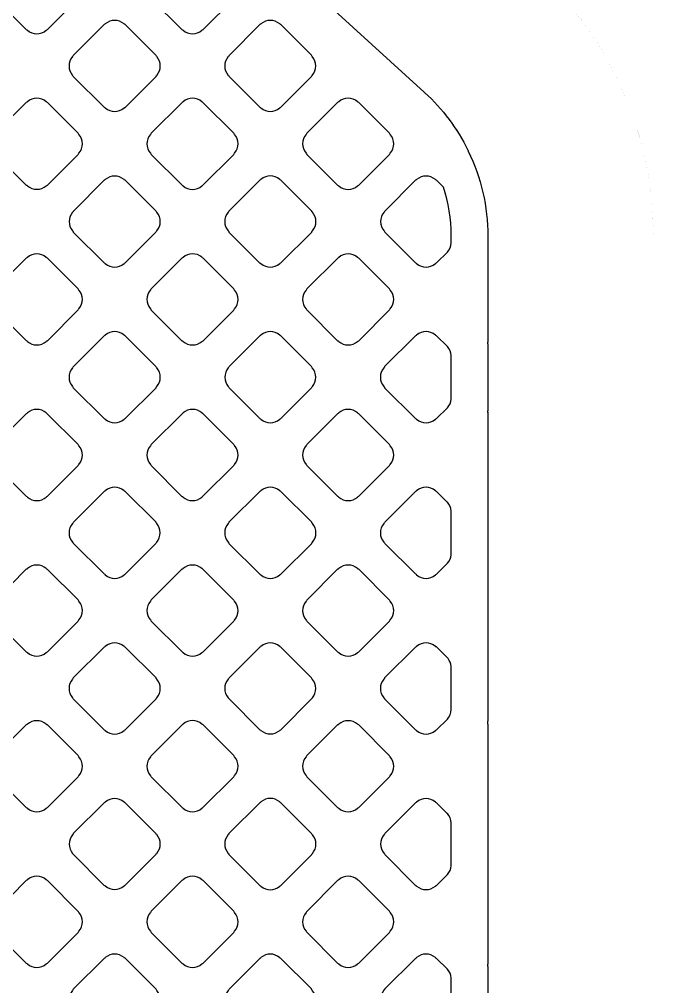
# Model space of a CAD drawing. Extents: x 0 to 248, y 0 to 175.
# Drawn here: x 96.565 to 97.443, y 137.844 to 139.184 of the extents above; entities that cross this region are included whole.
import ezdxf

# ---------------------------------------------------------------- set-up
doc = ezdxf.new("R2010")
doc.units = 0
doc.layers.add('gbr-dxf', color=7, linetype='Continuous')
doc.layers.add('gbr-outline-dxf', color=2, linetype='Continuous')

msp = doc.modelspace()

# ---------------------------------------------------------------- linework, layer by layer
at = {"layer": 'gbr-dxf'}
for p, q in [((97.214, 138.7346), (97.214, 138.6419)), ((97.214, 138.6396), (97.214, 138.2117)), ((97.214, 138.2078), (97.214, 137.8753)), ((97.214, 137.8721), (97.214, 137.2281))]:
    msp.add_line(p, q, dxfattribs=at)
at = {"layer": 'gbr-dxf', "linetype": 'Continuous'}
msp.add_lwpolyline([(94.0058, 141.9246), (95.1324, 140.8985, -0.024318), (95.1342, 140.897), (95.3578, 140.6933, -0.03047), (95.36, 140.6913), (96.3632, 139.7776, -0.023884), (96.365, 139.7762), (97.1257, 139.0832, -0.015661), (97.1267, 139.0823, -0.092405), (97.1862, 139.0028, -0.015542), (97.1868, 139.0015, -0.11296), (97.214, 138.8836, -0.013611), (97.214, 138.8824), (97.214, 138.7369)], format="xyb", dxfattribs=at)
for points in [[(96.5313, 139.214, -0.083792), (96.5321, 139.2126), (96.5748, 139.1699, -0.096627), (96.5765, 139.1689, 0.37981), (96.6024, 139.1689, -0.096625), (96.6041, 139.1699), (96.6467, 139.2125, -0.096627), (96.6477, 139.2141, 0.379237), (96.6477, 139.2401, -0.091942), (96.6467, 139.2416), (96.6041, 139.2842, -0.096423), (96.6025, 139.2852, 0.379605), (96.5765, 139.2852, -0.096458), (96.5749, 139.2842), (96.5322, 139.2416, -0.096857), (96.5313, 139.2399, 0.379731)], [(96.7468, 139.2142, -0.100082), (96.7478, 139.2124), (96.7904, 139.1698, -0.095628), (96.7921, 139.1688, 0.379011), (96.818, 139.1688, -0.09601), (96.8196, 139.1698), (96.8622, 139.2123, -0.096227), (96.8632, 139.214, 0.379422), (96.8631, 139.2399, -0.108195), (96.8621, 139.2418), (96.8196, 139.2843, -0.096423), (96.818, 139.2853, 0.379357), (96.792, 139.2853, -0.096507), (96.7904, 139.2843), (96.7478, 139.2417, -0.096527), (96.7468, 139.2401, 0.378945)], [(96.6389, 139.1322, 0.37947), (96.639, 139.1063, -0.083317), (96.6398, 139.1049), (96.6826, 139.0621, -0.096111), (96.6843, 139.0611, 0.379308), (96.7102, 139.0611, -0.09601), (96.7119, 139.062), (96.7545, 139.1047, -0.096227), (96.7555, 139.1063, 0.378897), (96.7555, 139.1322, -0.091942), (96.7546, 139.1338), (96.7118, 139.1765, -0.095916), (96.7102, 139.1775, 0.378964), (96.6842, 139.1775, -0.095862), (96.6826, 139.1766), (96.6399, 139.1339, -0.096423)], [(96.8546, 139.1063, -0.09966), (96.8556, 139.1046), (96.8981, 139.0621, -0.095686), (96.8998, 139.0611, 0.378793), (96.9257, 139.0611, -0.096117), (96.9273, 139.0621), (96.9699, 139.1046, -0.095916), (96.9708, 139.1063, 0.379639), (96.9708, 139.1322, -0.108153), (96.9698, 139.1341), (96.9274, 139.1765, -0.096627), (96.9258, 139.1775, 0.379731), (96.8998, 139.1775, -0.096723), (96.8982, 139.1765), (96.8556, 139.1339, -0.096857), (96.8546, 139.1323, 0.379141)], [(96.5312, 139.0245, 0.379249), (96.5313, 138.9986, -0.095956), (96.5322, 138.9969), (96.5747, 138.9544, -0.107817), (96.5766, 138.9534, 0.379451), (96.6025, 138.9534, -0.096117), (96.6042, 138.9543), (96.6467, 138.9969, -0.095895), (96.6477, 138.9985, 0.379201), (96.6477, 139.0245, -0.10047), (96.6467, 139.0262), (96.6042, 139.0687, -0.10399), (96.6024, 139.0697, 0.3795), (96.5764, 139.0697, -0.096259), (96.5748, 139.0687), (96.5322, 139.0262, -0.096539)], [(96.7468, 139.0244, 0.379347), (96.7468, 138.9985, -0.092139), (96.7478, 138.9969), (96.7905, 138.9542, -0.087638), (96.7919, 138.9533, 0.379451), (96.8179, 138.9533, -0.096117), (96.8195, 138.9543), (96.8622, 138.9969, -0.095895), (96.8632, 138.9986, 0.378647), (96.8632, 139.0245, -0.100093), (96.8622, 139.0262), (96.8195, 139.0689, -0.087303), (96.818, 139.0698, 0.378338), (96.7921, 139.0698, -0.096025), (96.7905, 139.0688), (96.7478, 139.0261, -0.095895)], [(96.9623, 138.9987, -0.103696), (96.9633, 138.9969), (97.0059, 138.9543, -0.100011), (97.0076, 138.9533, 0.37829), (97.0335, 138.9533, -0.095528), (97.0352, 138.9543), (97.0777, 138.9969, -0.095602), (97.0787, 138.9985, 0.378829), (97.0787, 139.0244, -0.103884), (97.0777, 139.0262), (97.0353, 139.0686, -0.10771), (97.0334, 139.0697, 0.37947), (97.0074, 139.0697, -0.096458), (97.0058, 139.0687), (96.9633, 139.0263, -0.096627), (96.9624, 139.0246, 0.379141)], [(96.6391, 138.8908, -0.096117), (96.64, 138.8891), (96.6825, 138.8467, -0.10739), (96.6843, 138.8457, 0.378747), (96.7102, 138.8457, -0.09601), (96.7119, 138.8466), (96.7544, 138.8892, -0.096227), (96.7554, 138.8908, 0.379422), (96.7554, 138.9168, -0.099964), (96.7544, 138.9185), (96.712, 138.9609, -0.10399), (96.7102, 138.9619, 0.379731), (96.6842, 138.9619, -0.096458), (96.6826, 138.9609), (96.6401, 138.9184, -0.096627), (96.6391, 138.9167, 0.3795)], [(96.8545, 138.8908, -0.092052), (96.8555, 138.8893), (96.8983, 138.8464, -0.08752), (96.8998, 138.8455, 0.378747), (96.9257, 138.8455, -0.09601), (96.9273, 138.8465), (96.97, 138.8891, -0.096227), (96.971, 138.8908, 0.378897), (96.971, 138.9167, -0.099861), (96.97, 138.9184), (96.9272, 138.9612, -0.086956), (96.9258, 138.9621, 0.379605), (96.8998, 138.962, -0.096458), (96.8982, 138.9611), (96.8555, 138.9184, -0.096627), (96.8545, 138.9168, 0.3795)], [(97.0702, 138.8908, -0.103519), (97.0712, 138.8891), (97.1136, 138.8466, -0.100011), (97.1153, 138.8456, 0.37829), (97.1412, 138.8456, -0.095528), (97.1429, 138.8466), (97.1578, 138.8615, 0.17418), (97.1632, 138.874), (97.1632, 138.8835, -0.012611), (97.1632, 138.8846, 0.077492), (97.1523, 138.9516), (97.1431, 138.9608, -0.107961), (97.1412, 138.9619, 0.379357), (97.1153, 138.9619, -0.096507), (97.1136, 138.9609), (97.0711, 138.9184, -0.096527), (97.0702, 138.9168, 0.378784)], [(96.5312, 138.7829, -0.092052), (96.5322, 138.7814), (96.5747, 138.7389, -0.104101), (96.5765, 138.7378, 0.379201), (96.6024, 138.7379, -0.095956), (96.6041, 138.7388), (96.6467, 138.7815, -0.096332), (96.6477, 138.7831, 0.379308), (96.6477, 138.809, -0.087881), (96.6468, 138.8105), (96.6041, 138.8533, -0.092456), (96.6025, 138.8542, 0.37947), (96.5765, 138.8542, -0.096458), (96.5749, 138.8532), (96.5322, 138.8105, -0.096627), (96.5313, 138.8089, 0.3795)], [(96.7468, 138.7831, -0.104392), (96.7479, 138.7813), (96.7903, 138.7388, -0.100151), (96.7921, 138.7378, 0.379451), (96.818, 138.7378, -0.09601), (96.8197, 138.7388), (96.8622, 138.7813, -0.095796), (96.8632, 138.783, 0.378779), (96.8632, 138.8089, -0.107803), (96.8621, 138.8107), (96.8196, 138.8533, -0.096328), (96.8179, 138.8543, 0.37947), (96.792, 138.8542, -0.096723), (96.7903, 138.8533), (96.7478, 138.8107, -0.096627), (96.7468, 138.8091, 0.379731)], [(96.9623, 138.8089, 0.379347), (96.9623, 138.7829, -0.083317), (96.9632, 138.7815), (97.0059, 138.7388, -0.096111), (97.0075, 138.7379, 0.379308), (97.0335, 138.7378, -0.09601), (97.0351, 138.7388), (97.0778, 138.7815, -0.096227), (97.0787, 138.7831, 0.37874), (97.0787, 138.809, -0.091563), (97.0778, 138.8106), (97.0352, 138.8532, -0.095997), (97.0335, 138.8542, 0.378338), (97.0076, 138.8542, -0.096025), (97.006, 138.8532), (96.9632, 138.8105, -0.095895)], [(96.639, 138.6752, -0.092348), (96.6399, 138.6737), (96.6825, 138.6311, -0.10399), (96.6843, 138.63, 0.37981), (96.7103, 138.63, -0.095956), (96.7119, 138.631), (96.7545, 138.6736, -0.096111), (96.7555, 138.6753, 0.37981), (96.7555, 138.7012, -0.088014), (96.7546, 138.7027), (96.7118, 138.7455, -0.092233), (96.7102, 138.7465, 0.379731), (96.6842, 138.7465, -0.096458), (96.6826, 138.7455), (96.6399, 138.7028, -0.096627), (96.639, 138.7012, 0.379731)], [(96.8546, 138.6753, -0.104473), (96.8557, 138.6735), (96.8981, 138.6311, -0.100073), (96.8998, 138.6301, 0.37889), (96.9257, 138.6301, -0.09601), (96.9274, 138.6311), (96.9699, 138.6736, -0.095895), (96.9709, 138.6753, 0.379201), (96.9708, 138.7012, -0.108153), (96.9698, 138.7031), (96.9274, 138.7454, -0.096111), (96.9258, 138.7464, 0.379731), (96.8998, 138.7464, -0.096458), (96.8982, 138.7454), (96.8556, 138.7029, -0.096857), (96.8546, 138.7012, 0.3795)], [(97.0701, 138.6753, -0.096625), (97.071, 138.6737), (97.1137, 138.631, -0.092233), (97.1153, 138.63, 0.37981), (97.1413, 138.63, -0.095956), (97.1429, 138.631), (97.1578, 138.6459, 0.170279), (97.1632, 138.658), (97.1632, 138.7182, 0.174029), (97.1578, 138.7306), (97.1429, 138.7455, -0.100073), (97.1412, 138.7465, 0.379605), (97.1153, 138.7465, -0.096458), (97.1136, 138.7455), (97.071, 138.7029, -0.096627), (97.0701, 138.7013, 0.379731)], [(96.5313, 138.5675, -0.087784), (96.5322, 138.5661), (96.5749, 138.5234, -0.100476), (96.5766, 138.5223, 0.37981), (96.6026, 138.5223, -0.096625), (96.6042, 138.5233), (96.6467, 138.5658, -0.096111), (96.6477, 138.5675, 0.37981), (96.6477, 138.5934, -0.09253), (96.6467, 138.595), (96.604, 138.6377, -0.096423), (96.6024, 138.6387, 0.379731), (96.5764, 138.6387, -0.096458), (96.5748, 138.6377), (96.5322, 138.5952, -0.096627), (96.5313, 138.5935, 0.379731)], [(96.7468, 138.5675, -0.100588), (96.7478, 138.5658), (96.7903, 138.5232, -0.096539), (96.792, 138.5223, 0.379201), (96.8179, 138.5223, -0.095956), (96.8195, 138.5233), (96.8622, 138.5659, -0.096111), (96.8631, 138.5675, 0.379308), (96.8632, 138.5935, -0.096507), (96.8622, 138.5951), (96.8195, 138.6378, -0.083772), (96.8181, 138.6387, 0.37947), (96.7921, 138.6387, -0.096458), (96.7905, 138.6377), (96.7478, 138.5951, -0.096857), (96.7468, 138.5934, 0.3795)], [(96.9623, 138.5675, -0.096458), (96.9633, 138.5659), (97.0058, 138.5234, -0.108174), (97.0076, 138.5223, 0.37981), (97.0336, 138.5223, -0.096625), (97.0352, 138.5233), (97.0777, 138.5658, -0.096332), (97.0787, 138.5675, 0.37981), (97.0787, 138.5934, -0.10047), (97.0777, 138.5951), (97.0352, 138.6376, -0.10399), (97.0334, 138.6387, 0.379731), (97.0075, 138.6387, -0.096458), (97.0058, 138.6377), (96.9633, 138.5952, -0.096857), (96.9623, 138.5935, 0.379731)], [(96.6391, 138.4597, -0.087784), (96.64, 138.4582), (96.6826, 138.4157, -0.100151), (96.6843, 138.4146, 0.379308), (96.7102, 138.4146, -0.09601), (96.7119, 138.4156), (96.7544, 138.4581, -0.096227), (96.7554, 138.4598, 0.378952), (96.7554, 138.4857, -0.092052), (96.7545, 138.4873), (96.7118, 138.5299, -0.096527), (96.7102, 138.5309, 0.37947), (96.6842, 138.5308, -0.096458), (96.6826, 138.5299), (96.6401, 138.4873, -0.096627), (96.6391, 138.4857, 0.379731)], [(96.8545, 138.4598, -0.100399), (96.8555, 138.458), (96.8981, 138.4155, -0.096627), (96.8998, 138.4145, 0.37981), (96.9257, 138.4145, -0.096625), (96.9274, 138.4154), (96.97, 138.4581, -0.096111), (96.971, 138.4597, 0.37981), (96.971, 138.4857, -0.096458), (96.97, 138.4873), (96.9272, 138.5301, -0.083681), (96.9258, 138.531, 0.379731), (96.8998, 138.531, -0.096458), (96.8982, 138.53), (96.8555, 138.4874, -0.096857), (96.8545, 138.4857, 0.379731)], [(97.0701, 138.4857, 0.37947), (97.0701, 138.4597, -0.096625), (97.0711, 138.4581), (97.1135, 138.4157, -0.107961), (97.1153, 138.4146, 0.379511), (97.1413, 138.4146, -0.096265), (97.1429, 138.4156), (97.1579, 138.4306, 0.165546), (97.1632, 138.4423), (97.1632, 138.5029, 0.170211), (97.1578, 138.515, -0.041768), (97.1576, 138.5153), (97.143, 138.5298, -0.10399), (97.1412, 138.5308, 0.379357), (97.1153, 138.5309, -0.096507), (97.1137, 138.5299), (97.0711, 138.4873, -0.096423)], [(96.5313, 138.3519, -0.083317), (96.5321, 138.3505), (96.5748, 138.3078, -0.096111), (96.5765, 138.3068, 0.37981), (96.6024, 138.3068, -0.095956), (96.6041, 138.3078), (96.6467, 138.3504, -0.096332), (96.6477, 138.3521, 0.37981), (96.6477, 138.378, -0.096625), (96.6467, 138.3797), (96.6042, 138.4221, -0.100151), (96.6025, 138.4231, 0.379731), (96.5765, 138.4231, -0.096458), (96.5749, 138.4222), (96.5322, 138.3795, -0.096627), (96.5313, 138.3779, 0.379731)], [(96.7468, 138.3521, -0.096625), (96.7478, 138.3504), (96.7905, 138.3077, -0.092072), (96.7921, 138.3068, 0.37981), (96.818, 138.3068, -0.096625), (96.8197, 138.3078), (96.8622, 138.3502, -0.096111), (96.8631, 138.3519, 0.37981), (96.8631, 138.3779, -0.100399), (96.8621, 138.3796), (96.8194, 138.4223, -0.088334), (96.818, 138.4232, 0.379731), (96.792, 138.4232, -0.096458), (96.7903, 138.4222), (96.7478, 138.3797, -0.096627), (96.7468, 138.378, 0.379731)], [(96.9623, 138.3519, -0.092348), (96.9632, 138.3503), (97.0057, 138.3079, -0.10399), (97.0075, 138.3068, 0.37981), (97.0335, 138.3068, -0.095956), (97.0351, 138.3078), (97.0777, 138.3504, -0.096332), (97.0787, 138.3521, 0.37981), (97.0787, 138.378, -0.087784), (97.0778, 138.3795), (97.0351, 138.4222, -0.092233), (97.0336, 138.4231, 0.379731), (97.0076, 138.4231, -0.096458), (97.0059, 138.4222), (96.9633, 138.3795, -0.096627), (96.9623, 138.3779, 0.379731)], [(96.639, 138.2442, -0.083328), (96.6398, 138.2428), (96.6827, 138.2, -0.096332), (96.6843, 138.199, 0.37981), (96.7103, 138.199, -0.096625), (96.7119, 138.2), (96.7545, 138.2426, -0.096111), (96.7555, 138.2442, 0.37981), (96.7555, 138.2702, -0.096458), (96.7545, 138.2719), (96.7119, 138.3144, -0.100499), (96.7102, 138.3155, 0.379731), (96.6842, 138.3155, -0.096458), (96.6826, 138.3145), (96.6399, 138.2718, -0.096627), (96.639, 138.2702, 0.379731)], [(96.8546, 138.2702, 0.379249), (96.8546, 138.2442, -0.095956), (96.8556, 138.2426), (96.8982, 138.2, -0.092072), (96.8998, 138.1991, 0.379308), (96.9257, 138.1991, -0.095866), (96.9273, 138.2), (96.9699, 138.2426, -0.095585), (96.9709, 138.2442, 0.379422), (96.9708, 138.2702, -0.10047), (96.9698, 138.2719), (96.9273, 138.3145, -0.088202), (96.9258, 138.3154, 0.3795), (96.8998, 138.3154, -0.096259), (96.8982, 138.3144), (96.8556, 138.2718, -0.096539)], [(97.07, 138.2442, -0.096259), (97.071, 138.2426), (97.1137, 138.1998, -0.092187), (97.1153, 138.1989, 0.379201), (97.1412, 138.1989, -0.095956), (97.1429, 138.1999), (97.1578, 138.2148, 0.181507), (97.1632, 138.2278), (97.1632, 138.2878, 0.146961), (97.1588, 138.2985), (97.1427, 138.3146, -0.087864), (97.1413, 138.3155, 0.379605), (97.1153, 138.3155, -0.096723), (97.1137, 138.3145), (97.071, 138.2718, -0.096857), (97.07, 138.2702, 0.3795)], [(96.5313, 138.1365, -0.096458), (96.5322, 138.1348), (96.5747, 138.0924, -0.108174), (96.5766, 138.0913, 0.37981), (96.6026, 138.0913, -0.096625), (96.6042, 138.0923), (96.6467, 138.1348, -0.096111), (96.6477, 138.1364, 0.37981), (96.6477, 138.1624, -0.100399), (96.6467, 138.1641), (96.6042, 138.2066, -0.10437), (96.6024, 138.2076, 0.379731), (96.5764, 138.2076, -0.096458), (96.5748, 138.2067), (96.5322, 138.1641, -0.096857), (96.5313, 138.1625, 0.379731)], [(96.7468, 138.1364, -0.091954), (96.7478, 138.1349), (96.7905, 138.0922, -0.087638), (96.7919, 138.0913, 0.37981), (96.8179, 138.0913, -0.096119), (96.8195, 138.0922), (96.8622, 138.1349, -0.095819), (96.8632, 138.1365, 0.37981), (96.8632, 138.1625, -0.104293), (96.8621, 138.1643), (96.8197, 138.2067, -0.092289), (96.8181, 138.2077, 0.379731), (96.7921, 138.2077, -0.096625), (96.7905, 138.2067), (96.7478, 138.164, -0.096111), (96.7468, 138.1624, 0.379731)], [(96.9623, 138.1365, -0.087748), (96.9632, 138.135), (97.0059, 138.0923, -0.10046), (97.0076, 138.0913, 0.379451), (97.0336, 138.0913, -0.096117), (97.0352, 138.0923), (97.0778, 138.1348, -0.095796), (97.0787, 138.1364, 0.378779), (97.0787, 138.1624, -0.092061), (97.0778, 138.1639), (97.0351, 138.2067, -0.096328), (97.0334, 138.2076, 0.37947), (97.0075, 138.2076, -0.096723), (97.0058, 138.2066), (96.9633, 138.1641, -0.096857), (96.9623, 138.1625, 0.379731)], [(96.6391, 138.0546, 0.37947), (96.6391, 138.0287, -0.096625), (96.6401, 138.027), (96.6824, 137.9847, -0.107961), (96.6843, 137.9836, 0.379451), (96.7102, 137.9836, -0.096157), (96.7119, 137.9846), (96.7544, 138.0271, -0.095796), (96.7554, 138.0287, 0.379201), (96.7554, 138.0547, -0.100399), (96.7544, 138.0564), (96.712, 138.0988, -0.104691), (96.7102, 138.0998, 0.379357), (96.6843, 138.0998, -0.095968), (96.6826, 138.0989), (96.64, 138.0563, -0.096328)], [(96.8545, 138.0287, -0.091954), (96.8555, 138.0272), (96.8983, 137.9843, -0.087638), (96.8998, 137.9834, 0.37981), (96.9257, 137.9834, -0.096625), (96.9274, 137.9844), (96.97, 138.027, -0.096111), (96.971, 138.0287, 0.37981), (96.971, 138.0546, -0.104293), (96.9699, 138.0564), (96.9274, 138.099, -0.092289), (96.9258, 138.1, 0.379731), (96.8998, 138.1, -0.096723), (96.8982, 138.099), (96.8555, 138.0563, -0.096857), (96.8545, 138.0547, 0.379731)], [(97.0702, 138.0287, -0.096117), (97.0711, 138.0271), (97.1137, 137.9845, -0.091578), (97.1153, 137.9835, 0.378934), (97.1412, 137.9835, -0.096157), (97.1429, 137.9845), (97.1578, 137.9995, 0.174119), (97.1632, 138.0119), (97.1632, 138.0709, 0.181449), (97.1578, 138.0839, -0.041768), (97.1575, 138.0842), (97.1428, 138.0989, -0.088202), (97.1413, 138.0999, 0.379731), (97.1153, 138.0999, -0.096458), (97.1137, 138.0989), (97.0711, 138.0563, -0.096627), (97.0702, 138.0547, 0.3795)], [(96.5313, 137.9209, -0.092348), (96.5322, 137.9193), (96.5747, 137.8768, -0.10399), (96.5765, 137.8758, 0.37981), (96.6024, 137.8758, -0.095956), (96.6041, 137.8768), (96.6467, 137.9194, -0.096332), (96.6477, 137.921, 0.37981), (96.6477, 137.947, -0.087784), (96.6468, 137.9485), (96.6041, 137.9912, -0.092233), (96.6025, 137.9921, 0.379731), (96.5765, 137.9921, -0.096458), (96.5749, 137.9911), (96.5322, 137.9485, -0.096627), (96.5313, 137.9468, 0.379731)], [(96.7468, 137.921, -0.104473), (96.7478, 137.9192), (96.7904, 137.8767, -0.100073), (96.7921, 137.8757, 0.378747), (96.818, 137.8757, -0.09601), (96.8196, 137.8767), (96.8622, 137.9192, -0.096227), (96.8632, 137.9209, 0.379422), (96.8631, 137.9468, -0.108195), (96.8621, 137.9487), (96.8196, 137.9912, -0.096627), (96.818, 137.9922, 0.379731), (96.792, 137.9922, -0.096723), (96.7903, 137.9912), (96.7478, 137.9486, -0.096857), (96.7468, 137.947, 0.3795)], [(96.9623, 137.9209, -0.083163), (96.9632, 137.9195), (97.0059, 137.8767, -0.095895), (97.0075, 137.8758, 0.379201), (97.0335, 137.8758, -0.096625), (97.0351, 137.8768), (97.0777, 137.9194, -0.096111), (97.0787, 137.921, 0.379308), (97.0787, 137.947, -0.096507), (97.0778, 137.9486), (97.0353, 137.9911, -0.10077), (97.0335, 137.9921, 0.37947), (97.0076, 137.9921, -0.096458), (97.0059, 137.9911), (96.9633, 137.9485, -0.096627), (96.9623, 137.9468, 0.3795)], [(96.639, 137.8132, -0.091954), (96.6399, 137.8116), (96.6825, 137.769, -0.104264), (96.6843, 137.768, 0.379451), (96.7102, 137.7679, -0.096117), (96.7119, 137.7689), (96.7546, 137.8116, -0.095796), (96.7555, 137.8132, 0.378779), (96.7555, 137.8391, -0.087715), (96.7546, 137.8406), (96.7118, 137.8835, -0.092398), (96.7102, 137.8844, 0.37947), (96.6842, 137.8844, -0.096723), (96.6826, 137.8834), (96.6399, 137.8408, -0.096857), (96.639, 137.8391, 0.379731)], [(96.8546, 137.8391, 0.379249), (96.8546, 137.8132, -0.104392), (96.8557, 137.8114), (96.898, 137.769, -0.100151), (96.8998, 137.768, 0.379308), (96.9257, 137.768, -0.09601), (96.9273, 137.769), (96.9699, 137.8115, -0.095916), (96.9709, 137.8132, 0.379422), (96.9708, 137.8391, -0.108153), (96.9698, 137.841), (96.9274, 137.8834, -0.096111), (96.9258, 137.8843, 0.3795), (96.8998, 137.8844, -0.096969), (96.8982, 137.8834), (96.8556, 137.8408, -0.096509)], [(97.0701, 137.8132, -0.096117), (97.071, 137.8116), (97.1138, 137.7689, -0.091578), (97.1153, 137.7679, 0.378934), (97.1413, 137.7679, -0.096157), (97.1429, 137.7689), (97.1579, 137.7839, 0.169546), (97.1632, 137.7959), (97.1632, 137.8561, 0.174029), (97.1578, 137.8685, -0.041202), (97.1576, 137.8688), (97.143, 137.8834, -0.103973), (97.1412, 137.8844, 0.379605), (97.1153, 137.8844, -0.096458), (97.1136, 137.8834), (97.071, 137.8408, -0.096627), (97.0701, 137.8392, 0.3795)]]:
    msp.add_lwpolyline(points, format="xyb", close=True, dxfattribs=at)
at = {"layer": 'gbr-dxf'}
for centre, start, end in [((97.1886, 138.7357), 357.4051, 2.5949), ((97.1886, 138.6407), 357.4953, 2.5047), ((97.1886, 138.2098), 355.6195, 4.3805), ((97.1886, 137.8737), 356.4279, 3.5721)]:
    msp.add_arc(centre, 0.0254, start, end, dxfattribs=at)
at = {"layer": 'gbr-outline-dxf', "linetype": 'Continuous', "const_width": 0.000025}
msp.add_lwpolyline([(97.4434, 131.5017), (97.4434, 138.8833, 0.211094), (97.28, 139.253), (91.6067, 144.4193, -0.211095), (91.4434, 144.789), (91.4434, 152.6922, 0.414217), (90.9434, 153.1922), (77.9434, 153.1922, 0.414217), (77.4434, 152.6922), (77.4434, 144.789, 0.211094), (77.6068, 144.4193), (83.2801, 139.253, -0.211095), (83.4434, 138.8833), (83.4434, 130.1255, 0.414217), (83.9434, 129.6255), (88.9434, 129.6255, 0.414217), (89.4434, 130.1255), (89.4434, 130.5017, -0.414217), (89.9434, 131.0017), (96.9434, 131.0017, 0.414217)], format="xyb", close=True, dxfattribs=at)

doc.saveas('drawing.dxf')
